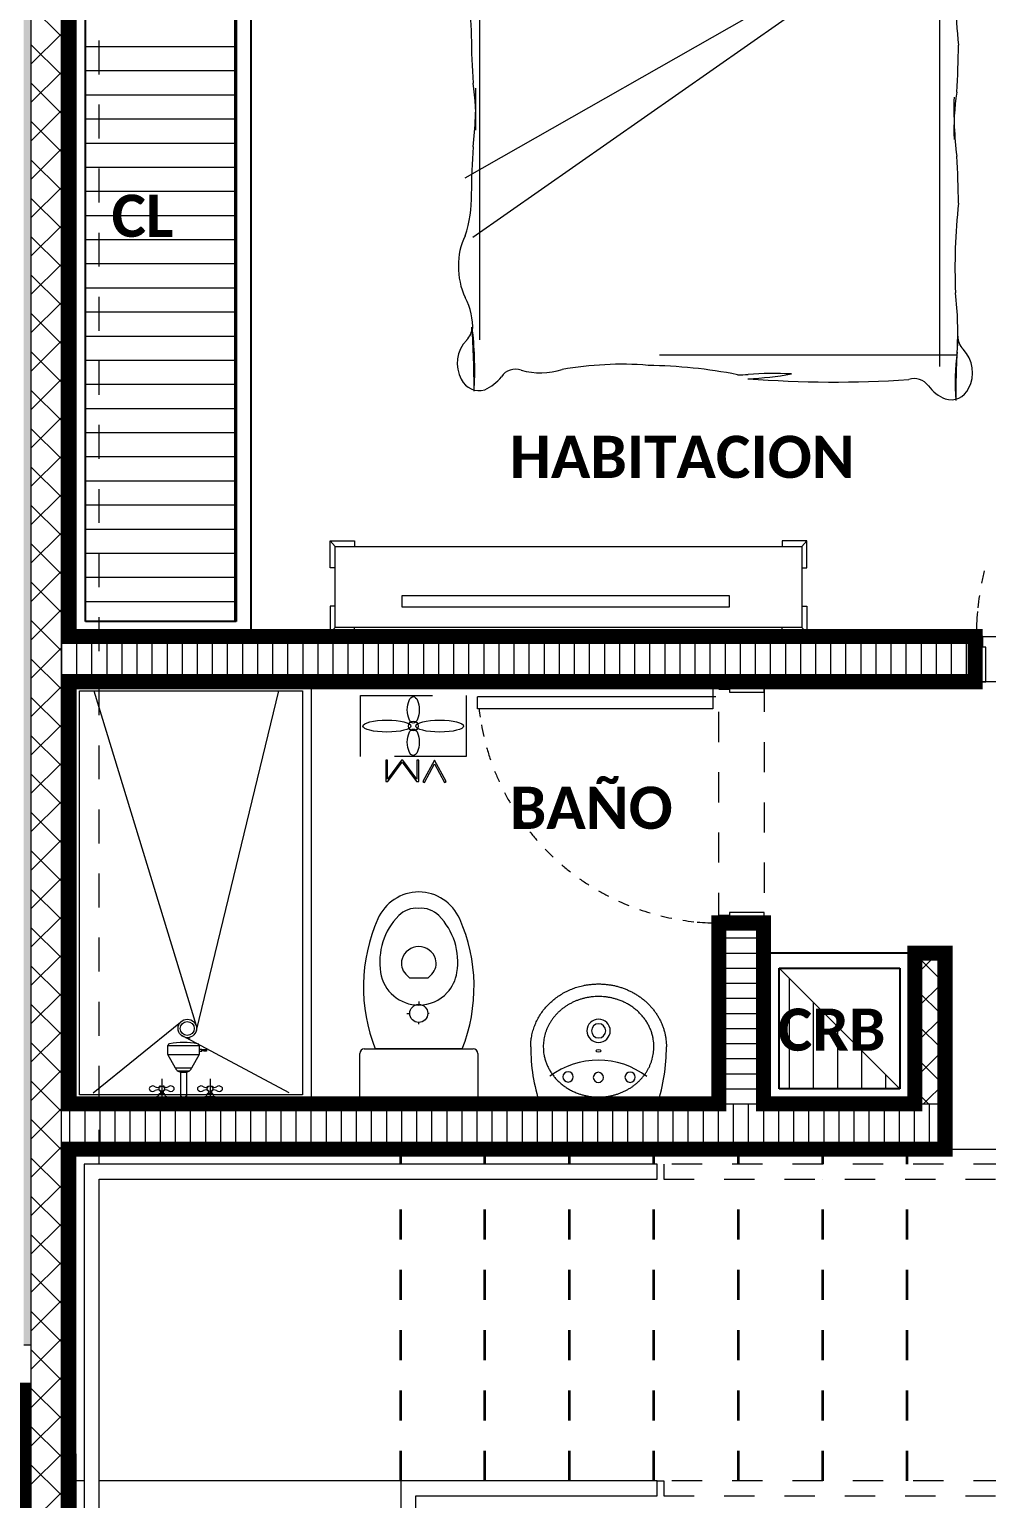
# Model space of a CAD drawing. Header units: metres. Extents: x -144 to 1000, y -717 to 29.
# Drawn here: x 746.02 to 749.193, y -554.123 to -549.251 of the extents above; entities that cross this region are included whole.
import ezdxf

# ---------------------------------------------------------------- set-up
doc = ezdxf.new("R2010")
doc.units = ezdxf.units.M
for name, pattern in [('Basculante', [0.11625, 0.075, -0.04125]), ('basculante modificado', [0.18, 0.1125, -0.0675]), ('Trazo', [0.45, 0.225, -0.225]), ('Trazo_2_', [0.47625, 0.238125, -0.238125])]:
    doc.linetypes.add(name, pattern=pattern)
doc.layers.get('0').update_dxf_attribs({"color": 1})
doc.layers.add('00-MEDICION', color=30, linetype='Continuous')
for name, color, linetype, lineweight in [('A-DETL', 1, 'Continuous', 9), ('A-DETL-GENF', 1, 'Continuous', 9), ('A-DETL-GENF-HDLN', 1, 'Trazo_2_', 9), ('A-DETL-THIN', 1, 'Continuous', 9), ('A-DOOR', 1, 'Continuous', 9), ('A-DOOR-FRAM', 1, 'Continuous', 9), ('A-DOOR-HDLN', 1, 'Trazo', 20), ('A-FLOR-OVHD', 7, 'Basculante', 9), ('A-GENM', 1, 'Continuous', 9), ('A-WALL', 4, 'Continuous', 9), ('G-ANNO-TEXT', 2, 'Continuous', 9), ('I-FURN', 2, 'Continuous', 9), ('P-SANR-FIXT', 1, 'Continuous', 9)]:
    doc.layers.add(name, color=color, linetype=linetype, lineweight=lineweight)
doc.layers.add('A-WALL-PATT', color=7, linetype='Continuous', lineweight=35, true_color=0x9c9c9c)
doc.styles.add('Calibri_B', font='calibrib.ttf', dxfattribs={"height": 0.165})

# ---------------------------------------------------------------- blocks, each defined once
blk = doc.blocks.new('F')
at = {"layer": 'A-WALL-PATT', "true_color": 0x747474}
h = blk.add_hatch(color=8, dxfattribs=at)
h.paths.add_polyline_path([(748.5591, -500.7694), (748.5841, -500.7694), (748.5841, -500.6694), (748.5591, -500.6694), (748.5591, -500.6944)])
h.paths.add_polyline_path([(748.5591, -499.6694), (748.5841, -499.6683), (748.5841, -499.3444), (748.5591, -499.3444), (748.5591, -499.6683)])
h.paths.add_polyline_path([(748.5591, -499.2444), (748.5841, -499.2444), (748.5841, -497.2694), (748.5591, -497.2694), (748.5591, -499.2194)])
h.paths.add_polyline_path([(748.5591, -497.1194), (748.5841, -497.1194), (748.5841, -492.1694), (748.5591, -492.1694), (748.5591, -496.6168)])
h.paths.add_polyline_path([(748.5841, -492.0194), (748.5841, -491.6197), (748.5591, -491.6197), (748.5591, -492.0194)])
at = {"layer": 'A-WALL-PATT', "lineweight": 5, "true_color": 0x747474}
h = blk.add_hatch(color=8, dxfattribs=at)
h.paths.add_polyline_path([(748.6841, -500.7694), (748.7091, -500.7694), (748.7091, -500.6694), (748.6341, -500.6694), (748.6341, -500.6944), (748.6841, -500.6944)])
h.paths.add_polyline_path([(748.6741, -499.6694), (748.7091, -499.6683), (748.7091, -496.4697), (748.6841, -496.4697), (748.6841, -499.6444), (748.6341, -499.6444), (748.6341, -499.6694)])
h.paths.add_polyline_path([(748.7091, -496.3197), (748.7091, -494.9197), (748.6841, -494.9197), (748.6841, -496.3197), (748.7072, -496.3197)])
h.paths.add_polyline_path([(748.7091, -494.7697), (748.7091, -491.7697), (748.6841, -491.7697), (748.6841, -494.7697), (748.6909, -494.7697)])
at = {"layer": 'A-DETL', "color": 7, "linetype": 'basculante modificado'}
blk.add_line((748.809, -500.7684), (748.809, -492.1694), dxfattribs=at)
at = {"layer": 'A-DETL', "color": 7}
for p, q in [((748.709, -496.4697), (752.6083, -496.4697)), ((748.759, -497.5696), (748.709, -497.5696)), ((749.8088, -497.5696), (748.809, -497.5696)), ((750.6594, -497.5696), (750.6814, -497.5696))]:
    blk.add_line(p, q, dxfattribs=at)
at = {"layer": 'A-DETL', "color": 7, "linetype": 'Basculante', "lineweight": 35}
for p, q in [((749.8088, -496.5196), (749.8088, -496.4697)), ((750.0883, -496.5196), (750.0883, -496.4697)), ((750.3683, -496.5196), (750.3683, -496.4697)), ((750.6483, -496.5196), (750.6483, -496.4697)), ((750.9283, -496.5196), (750.9283, -496.4697)), ((751.2083, -496.5196), (751.2083, -496.4697)), ((751.4883, -496.5196), (751.4883, -496.4697)), ((749.8088, -497.5696), (749.8088, -496.5696)), ((750.0883, -497.5696), (750.0883, -496.5696)), ((750.3683, -497.5696), (750.3683, -496.5696)), ((750.6483, -497.5696), (750.6483, -496.5696)), ((750.9283, -497.5696), (750.9283, -496.5696)), ((751.2083, -497.5696), (751.2083, -496.5696)), ((751.4883, -497.5696), (751.4883, -496.5696))]:
    blk.add_line(p, q, dxfattribs=at)
at = {"layer": 'A-DETL-GENF', "color": 251, "true_color": 0x535353}
for p, q in [((748.7635, -492.8135), (749.259, -492.8135)), ((748.7635, -492.8935), (749.259, -492.8935)), ((748.7635, -492.9735), (749.259, -492.9735)), ((748.7635, -493.0535), (749.259, -493.0535)), ((748.7635, -493.1335), (749.259, -493.1335)), ((748.7635, -493.2135), (749.259, -493.2135)), ((748.7635, -493.2935), (749.259, -493.2935)), ((748.7635, -493.3735), (749.259, -493.3735)), ((748.7635, -493.4535), (749.259, -493.4535)), ((748.7635, -493.5335), (749.259, -493.5335)), ((748.7635, -493.6135), (749.259, -493.6135)), ((748.7635, -493.6935), (749.259, -493.6935)), ((748.7635, -493.7735), (749.259, -493.7735)), ((748.7635, -493.8535), (749.259, -493.8535)), ((748.7635, -493.9335), (749.259, -493.9335)), ((748.7635, -494.0135), (749.259, -494.0135)), ((748.7635, -494.0935), (749.259, -494.0935)), ((748.7635, -494.1735), (749.259, -494.1735)), ((748.7635, -494.2535), (749.259, -494.2535)), ((748.7635, -494.3335), (749.259, -494.3335)), ((748.7635, -494.4135), (749.259, -494.4135)), ((748.7635, -494.4935), (749.259, -494.4935)), ((748.7635, -494.5735), (749.259, -494.5735)), ((748.7635, -494.6535), (749.259, -494.6535)), ((751.0977, -496.2697), (751.0977, -495.9039)), ((751.1777, -496.2697), (751.1777, -495.9839)), ((751.2577, -496.2697), (751.2577, -496.0639)), ((751.3377, -496.2697), (751.3377, -496.1439)), ((751.4177, -496.2697), (751.4177, -496.2239))]:
    blk.add_line(p, q, dxfattribs=at)
at = {"layer": 'A-DETL-GENF', "linetype": 'Basculante'}
for p, q in [((751.7135, -494.9197), (751.7135, -494.7697)), ((751.7135, -494.7697), (752.6135, -494.7697)), ((750.8635, -494.9197), (751.0135, -494.9197)), ((750.8635, -495.7197), (750.8635, -494.9197)), ((751.0135, -494.9197), (751.0135, -495.7197)), ((752.6135, -494.9197), (751.7135, -494.9197)), ((751.0135, -495.7197), (750.8635, -495.7197))]:
    blk.add_line(p, q, dxfattribs=at)
at = {"layer": 'A-DETL-GENF'}
for p, q in [((749.7651, -495.1804), (749.7594, -495.1804)), ((749.7594, -495.1804), (749.7594, -495.2511)), ((749.8115, -495.1804), (749.7651, -495.2433)), ((749.7651, -495.2433), (749.7651, -495.1804)), ((749.7665, -495.2511), (749.8139, -495.1868)), ((749.8164, -495.1804), (749.8115, -495.1804)), ((749.8139, -495.1868), (749.8614, -495.2511)), ((749.8628, -495.2433), (749.8164, -495.1804)), ((749.8685, -495.1804), (749.8628, -495.1804)), ((749.8628, -495.1804), (749.8628, -495.2433)), ((749.8685, -495.2511), (749.8685, -495.1804)), ((749.9209, -495.1804), (749.8824, -495.2511)), ((749.8874, -495.2538), (749.9209, -495.1924)), ((749.9594, -495.2511), (749.9209, -495.1804)), ((749.9209, -495.1924), (749.9544, -495.2538)), ((749.7594, -495.2511), (749.7665, -495.2511)), ((749.8614, -495.2511), (749.8685, -495.2511)), ((749.8824, -495.2511), (749.8874, -495.2538)), ((749.9544, -495.2538), (749.9594, -495.2511))]:
    blk.add_line(p, q, dxfattribs=at)
blk.add_circle((749.8507, -495.0667), 0.0159, dxfattribs=at)
for centre, major_axis, ratio in [((749.8507, -495.013), (0, -0.0438), 0.454545), ((749.7633, -495.0667), (0.0795, 0), 0.25), ((749.9381, -495.0667), (-0.0795, 0), 0.25), ((749.8507, -495.1204), (0, -0.0438), 0.454545)]:
    blk.add_ellipse(centre, major_axis=major_axis, ratio=ratio, dxfattribs=at)
at = {"layer": 'A-DETL-GENF-HDLN'}
for p, q in [((749.6759, -494.9651), (750.0259, -494.9651)), ((749.6759, -495.1679), (749.6759, -494.9651)), ((750.0259, -494.9651), (750.0259, -495.1679)), ((750.0259, -495.1679), (749.6759, -495.1679))]:
    blk.add_line(p, q, dxfattribs=at)
at = {"layer": 'A-DETL-THIN'}
for p, q in [((748.7635, -491.8197), (748.7635, -494.7197)), ((749.259, -494.7197), (749.259, -491.8197)), ((748.7635, -494.7197), (749.259, -494.7197)), ((751.4635, -496.2697), (751.0635, -495.8697)), ((751.0635, -495.8697), (751.0635, -496.2697)), ((751.0635, -496.2697), (751.4635, -496.2697)), ((750.6594, -496.5196), (748.759, -496.5196)), ((748.759, -496.5196), (748.759, -499.2384)), ((750.6594, -496.5696), (750.6594, -496.5196)), ((748.809, -499.2384), (748.809, -496.5696)), ((748.809, -496.5696), (750.6594, -496.5696)), ((750.6594, -497.5696), (749.8088, -497.5696)), ((749.8088, -497.5696), (749.8088, -499.2384)), ((750.6594, -497.6196), (750.6594, -497.5696)), ((749.8588, -499.2384), (749.8588, -497.6196)), ((749.8588, -497.6196), (750.6594, -497.6196))]:
    blk.add_line(p, q, dxfattribs=at)
at = {"layer": 'A-DOOR', "lineweight": 15}
for p, q in [((750.8435, -494.9347), (750.8435, -495.0097)), ((750.8535, -494.9347), (750.8435, -494.9347)), ((750.8535, -494.9197), (750.8535, -494.9347)), ((750.0635, -495.0097), (750.0635, -494.9697)), ((750.8535, -494.9697), (750.0635, -494.9697)), ((750.8435, -495.0097), (750.0635, -495.0097))]:
    blk.add_line(p, q, dxfattribs=at)
at = {"layer": 'A-DOOR'}
blk.add_line((750.8635, -494.9197), (751.0135, -494.9197), dxfattribs=at)
for centre, radius, start, end in [((752.612, -494.7676), 0.8947, 166.0919, 168.7462), ((752.612, -494.7676), 0.8947, 171.4009, 174.0571), ((752.612, -494.7676), 0.8947, 174.8602, 180), ((750.8635, -494.9197), 0.8, 186.4594, 188.45), ((750.8635, -494.9197), 0.8, 190.2582, 193.1511), ((750.8635, -494.9197), 0.8, 190.2582, 193.1511), ((750.8635, -494.9197), 0.8, 195.8316, 198.8857), ((750.8635, -494.9197), 0.8, 201.7283, 204.5549), ((750.8635, -494.9197), 0.8, 207.366, 210.1622), ((750.8635, -494.9197), 0.8, 212.9441, 215.7122), ((750.8635, -494.9197), 0.8, 218.4672, 221.2097), ((750.8635, -494.9197), 0.8, 223.9406, 226.6605), ((750.8635, -494.9197), 0.8, 229.3702, 232.0705), ((750.8635, -494.9197), 0.8, 234.7622, 237.4462), ((750.8635, -494.9197), 0.8, 240.1233, 242.7944), ((750.8635, -494.9197), 0.8, 245.4605, 248.1223), ((750.8635, -494.9197), 0.8, 250.7809, 253.4371), ((750.8635, -494.9197), 0.8, 256.0919, 258.7462), ((750.8635, -494.9197), 0.8, 261.4009, 264.0571), ((750.8635, -494.9197), 0.8, 264.8602, 270)]:
    blk.add_arc(centre, radius, start, end, dxfattribs=at)
at = {"layer": 'A-DOOR-FRAM', "lineweight": 15}
for p, q in [((751.7385, -494.7697), (751.7135, -494.7697)), ((751.7385, -494.8047), (751.7385, -494.7697)), ((751.7485, -494.8047), (751.7385, -494.8047)), ((751.7485, -494.9197), (751.7485, -494.8047)), ((750.8635, -494.9197), (750.8635, -494.9447)), ((750.8635, -494.9447), (750.8985, -494.9447)), ((750.8985, -494.9447), (750.8985, -494.9547)), ((750.8985, -494.9547), (751.0135, -494.9547)), ((751.0135, -494.9547), (751.0135, -494.9197)), ((751.7135, -494.9197), (751.7485, -494.9197)), ((751.0135, -495.6847), (750.8985, -495.6847)), ((750.8985, -495.6847), (750.8985, -495.6947)), ((751.0135, -495.7197), (751.0135, -495.6847)), ((750.8985, -495.6947), (750.8635, -495.6947)), ((750.8635, -495.6947), (750.8635, -495.7197))]:
    blk.add_line(p, q, dxfattribs=at)
at = {"layer": 'A-DOOR-HDLN'}
for p, q in [((751.7135, -494.9197), (751.7135, -494.7697)), ((751.0135, -495.7197), (750.8635, -495.7197))]:
    blk.add_line(p, q, dxfattribs=at)
at = {"layer": 'A-FLOR-OVHD'}
for p, q in [((750.6814, -496.5196), (750.6814, -496.5696)), ((752.6083, -496.5196), (750.6814, -496.5196)), ((750.6814, -496.5696), (752.6083, -496.5696)), ((752.6083, -497.5696), (750.6814, -497.5696)), ((750.6814, -497.5696), (750.6814, -497.6196)), ((750.6814, -497.6196), (752.6083, -497.6196))]:
    blk.add_line(p, q, dxfattribs=at)
at = {"layer": 'A-GENM', "lineweight": 25}
for p, q in [((748.7135, -491.7697), (748.7135, -494.7697)), ((749.3135, -494.7697), (749.3135, -491.7697)), ((748.7635, -494.7197), (748.7635, -491.8197)), ((749.2635, -491.8197), (749.2635, -494.7197)), ((749.2635, -494.7197), (748.7635, -494.7197)), ((748.7135, -494.7697), (749.3135, -494.7697)), ((751.5135, -495.8197), (751.0135, -495.8197)), ((751.0135, -495.8197), (751.0135, -496.3197)), ((751.5135, -496.3197), (751.5135, -495.8197)), ((751.0635, -496.2697), (751.0635, -495.8697)), ((751.0635, -495.8697), (751.4635, -495.8697)), ((751.4635, -495.8697), (751.4635, -496.2697)), ((751.4635, -496.2697), (751.0635, -496.2697)), ((751.0135, -496.3197), (751.5135, -496.3197))]:
    blk.add_line(p, q, dxfattribs=at)
at = {"layer": 'A-WALL'}
for p, q in [((748.5841, -499.2444), (748.5841, -491.6197)), ((748.6841, -499.6444), (748.6841, -491.6197)), ((748.7091, -494.7697), (748.6841, -494.7697)), ((748.7091, -494.9197), (748.6841, -494.9197)), ((748.7091, -496.3197), (748.6841, -496.3197)), ((751.5135, -496.3197), (751.6135, -496.3197)), ((748.7091, -496.4697), (748.6841, -496.4697)), ((748.5841, -497.1194), (748.5591, -497.1194)), ((748.5841, -497.2694), (748.5591, -497.2694))]:
    blk.add_line(p, q, dxfattribs=at)
at = {"layer": 'A-WALL', "lineweight": 35}
for p, q in [((748.7091, -494.7697), (748.7091, -491.7697)), ((751.7135, -494.7697), (748.7091, -494.7697)), ((751.7135, -494.9197), (751.7135, -494.7697)), ((748.7091, -496.3197), (748.7091, -494.9197)), ((748.7091, -494.9197), (751.7135, -494.9197)), ((750.8635, -495.7197), (750.8635, -496.3197)), ((751.0135, -495.7197), (750.8635, -495.7197)), ((751.0135, -496.3197), (751.0135, -495.7197)), ((751.6135, -495.8197), (751.5135, -495.8197)), ((751.5135, -495.8197), (751.5135, -496.3197)), ((751.6135, -496.4697), (751.6135, -495.8197)), ((750.8635, -496.3197), (748.7091, -496.3197)), ((751.5135, -496.3197), (751.0135, -496.3197)), ((748.7091, -499.6694), (748.7091, -496.4697)), ((748.7091, -496.4697), (751.6135, -496.4697))]:
    blk.add_line(p, q, dxfattribs=at)
at = {"layer": 'A-WALL-PATT', "color": 1, "lineweight": 5, "true_color": 0xff0000}
for p, q in [((748.6841, -492.7808), (748.5841, -492.6808)), ((748.5841, -492.8714), (748.6841, -492.7714)), ((748.6841, -492.908), (748.5841, -492.808)), ((748.5841, -492.9986), (748.6841, -492.8986)), ((748.6841, -493.0353), (748.5841, -492.9353)), ((748.5841, -493.1259), (748.6841, -493.0259)), ((748.6841, -493.1626), (748.5841, -493.0626)), ((748.5841, -493.2532), (748.6841, -493.1532)), ((748.6841, -493.2899), (748.5841, -493.1899)), ((748.5841, -493.3805), (748.6841, -493.2805)), ((748.6841, -493.4172), (748.5841, -493.3172)), ((748.5841, -493.5078), (748.6841, -493.4078)), ((748.6841, -493.5444), (748.5841, -493.4444)), ((748.5841, -493.635), (748.6841, -493.535)), ((748.6841, -493.6717), (748.5841, -493.5717)), ((748.5841, -493.7623), (748.6841, -493.6623)), ((748.6841, -493.799), (748.5841, -493.699)), ((748.5841, -493.8896), (748.6841, -493.7896)), ((748.6841, -493.9263), (748.5841, -493.8263)), ((748.5841, -494.0169), (748.6841, -493.9169)), ((748.6841, -494.0536), (748.5841, -493.9536)), ((748.5841, -494.1441), (748.6841, -494.0441)), ((748.6841, -494.1808), (748.5841, -494.0808)), ((748.5841, -494.2714), (748.6841, -494.1714)), ((748.6841, -494.3081), (748.5841, -494.2081)), ((748.5841, -494.3987), (748.6841, -494.2987)), ((748.6841, -494.4354), (748.5841, -494.3354)), ((748.5841, -494.526), (748.6841, -494.426)), ((748.6841, -494.5627), (748.5841, -494.4627)), ((748.5841, -494.6533), (748.6841, -494.5533)), ((748.6841, -494.69), (748.5841, -494.59)), ((748.5841, -494.7805), (748.6841, -494.6805)), ((748.6841, -494.8172), (748.5841, -494.7172)), ((748.5841, -494.9078), (748.6841, -494.8078)), ((748.6841, -494.9445), (748.5841, -494.8445)), ((748.5841, -495.0351), (748.6841, -494.9351)), ((748.6841, -495.0718), (748.5841, -494.9718)), ((748.5841, -495.1624), (748.6841, -495.0624)), ((748.6841, -495.1991), (748.5841, -495.0991)), ((748.5841, -495.2897), (748.6841, -495.1897)), ((748.6841, -495.3263), (748.5841, -495.2263)), ((748.5841, -495.4169), (748.6841, -495.3169)), ((748.6841, -495.4536), (748.5841, -495.3536)), ((748.5841, -495.5442), (748.6841, -495.4442)), ((748.6841, -495.5809), (748.5841, -495.4809)), ((748.5841, -495.6715), (748.6841, -495.5715)), ((748.6841, -495.7082), (748.5841, -495.6082)), ((748.5841, -495.7988), (748.6841, -495.6988)), ((748.6841, -495.8355), (748.5841, -495.7355)), ((748.5841, -495.9261), (748.6841, -495.8261)), ((748.6841, -495.9627), (748.5841, -495.8627)), ((748.5841, -496.0533), (748.6841, -495.9533)), ((748.6841, -496.09), (748.5841, -495.99)), ((748.5841, -496.1806), (748.6841, -496.0806)), ((748.6841, -496.2173), (748.5841, -496.1173)), ((748.5841, -496.3079), (748.6841, -496.2079)), ((748.6841, -496.3446), (748.5841, -496.2446)), ((748.5841, -496.4352), (748.6841, -496.3352)), ((748.6841, -496.4719), (748.5841, -496.3719)), ((748.5841, -496.5625), (748.6841, -496.4625)), ((748.6841, -496.5991), (748.5841, -496.4991)), ((748.5841, -496.6897), (748.6841, -496.5897)), ((748.6841, -496.7264), (748.5841, -496.6264)), ((748.5841, -496.817), (748.6841, -496.717)), ((748.6841, -496.8537), (748.5841, -496.7537)), ((748.5841, -496.9443), (748.6841, -496.8443)), ((748.6841, -496.981), (748.5841, -496.881)), ((748.5841, -497.0716), (748.6841, -496.9716)), ((748.6841, -497.1083), (748.5841, -497.0083)), ((748.5841, -497.1989), (748.6841, -497.0989)), ((748.6841, -497.2355), (748.5841, -497.1355)), ((748.5841, -497.3261), (748.6841, -497.2261)), ((748.6841, -497.3628), (748.5841, -497.2628)), ((748.5841, -497.4534), (748.6841, -497.3534)), ((748.6841, -497.4901), (748.5841, -497.3901)), ((748.5841, -497.5807), (748.6841, -497.4807)), ((748.6841, -497.6174), (748.5841, -497.5174)), ((748.5841, -497.708), (748.6841, -497.608))]:
    blk.add_line(p, q, dxfattribs=at)
at = {"layer": 'A-WALL-PATT', "color": 8, "lineweight": 5, "true_color": 0x727272}
for p, q in [((748.6841, -494.7697), (748.6841, -494.9197)), ((748.7341, -494.7697), (748.7341, -494.9197)), ((748.7841, -494.7697), (748.7841, -494.9197)), ((748.8341, -494.7697), (748.8341, -494.9197)), ((748.8841, -494.7697), (748.8841, -494.9197)), ((748.9341, -494.7697), (748.9341, -494.9197)), ((748.9841, -494.7697), (748.9841, -494.9197)), ((749.0341, -494.7697), (749.0341, -494.9197)), ((749.0841, -494.7697), (749.0841, -494.9197)), ((749.1341, -494.7697), (749.1341, -494.9197)), ((749.1841, -494.7697), (749.1841, -494.9197)), ((749.2341, -494.7697), (749.2341, -494.9197)), ((749.2841, -494.7697), (749.2841, -494.9197)), ((749.3341, -494.7697), (749.3341, -494.9197)), ((749.3841, -494.7697), (749.3841, -494.9197)), ((749.4341, -494.7697), (749.4341, -494.9197)), ((749.4841, -494.7697), (749.4841, -494.9197)), ((749.5341, -494.7697), (749.5341, -494.9197)), ((749.5841, -494.7697), (749.5841, -494.9197)), ((749.6341, -494.7697), (749.6341, -494.9197)), ((749.6841, -494.7697), (749.6841, -494.9197)), ((749.7341, -494.7697), (749.7341, -494.9197)), ((749.7841, -494.7697), (749.7841, -494.9197)), ((749.8341, -494.7697), (749.8341, -494.9197)), ((749.8841, -494.7697), (749.8841, -494.9197)), ((749.9341, -494.7697), (749.9341, -494.9197)), ((749.9841, -494.7697), (749.9841, -494.9197)), ((750.0341, -494.7697), (750.0341, -494.9197)), ((750.0841, -494.7697), (750.0841, -494.9197)), ((750.1341, -494.7697), (750.1341, -494.9197)), ((750.1841, -494.7697), (750.1841, -494.9197)), ((750.2341, -494.7697), (750.2341, -494.9197)), ((750.2841, -494.7697), (750.2841, -494.9197)), ((750.3341, -494.7697), (750.3341, -494.9197)), ((750.3841, -494.7697), (750.3841, -494.9197)), ((750.4341, -494.7697), (750.4341, -494.9197)), ((750.4841, -494.7697), (750.4841, -494.9197)), ((750.5341, -494.7697), (750.5341, -494.9197)), ((750.5841, -494.7697), (750.5841, -494.9197)), ((750.6341, -494.7697), (750.6341, -494.9197)), ((750.6841, -494.7697), (750.6841, -494.9197)), ((750.7341, -494.7697), (750.7341, -494.9197)), ((750.7841, -494.7697), (750.7841, -494.9197)), ((750.8341, -494.7697), (750.8341, -494.9197)), ((750.8841, -494.7697), (750.8841, -494.9197)), ((750.9341, -494.7697), (750.9341, -494.9197)), ((750.9841, -494.7697), (750.9841, -494.9197)), ((751.0341, -494.7697), (751.0341, -494.9197)), ((751.0841, -494.7697), (751.0841, -494.9197)), ((751.1341, -494.7697), (751.1341, -494.9197)), ((751.1841, -494.7697), (751.1841, -494.9197)), ((751.2341, -494.7697), (751.2341, -494.9197)), ((751.2841, -494.7697), (751.2841, -494.9197)), ((751.3341, -494.7697), (751.3341, -494.9197)), ((751.3841, -494.7697), (751.3841, -494.9197)), ((751.4341, -494.7697), (751.4341, -494.9197)), ((751.4841, -494.7697), (751.4841, -494.9197)), ((751.5341, -494.7697), (751.5341, -494.9197)), ((751.5841, -494.7697), (751.5841, -494.9197)), ((751.6341, -494.7697), (751.6341, -494.9197)), ((751.6841, -494.7697), (751.6841, -494.9197)), ((750.8635, -495.7695), (751.0135, -495.7695)), ((750.8635, -495.8195), (751.0135, -495.8195)), ((750.8635, -495.8695), (751.0135, -495.8695)), ((750.8635, -495.9195), (751.0135, -495.9195)), ((750.8635, -495.9695), (751.0135, -495.9695)), ((750.8635, -496.0195), (751.0135, -496.0195)), ((750.8635, -496.0695), (751.0135, -496.0695)), ((750.8635, -496.1195), (751.0135, -496.1195)), ((750.8635, -496.1695), (751.0135, -496.1695)), ((750.8635, -496.2195), (751.0135, -496.2195)), ((750.8635, -496.2695), (751.0135, -496.2695)), ((748.7113, -496.3197), (748.7113, -496.4697)), ((748.7613, -496.3197), (748.7613, -496.4697)), ((748.8113, -496.3197), (748.8113, -496.4697)), ((748.8613, -496.3197), (748.8613, -496.4697)), ((748.9113, -496.3197), (748.9113, -496.4697)), ((748.9613, -496.3197), (748.9613, -496.4697)), ((749.0113, -496.3197), (749.0113, -496.4697)), ((749.0613, -496.3197), (749.0613, -496.4697)), ((749.1113, -496.3197), (749.1113, -496.4697)), ((749.1613, -496.3197), (749.1613, -496.4697)), ((749.2113, -496.3197), (749.2113, -496.4697)), ((749.2613, -496.3197), (749.2613, -496.4697)), ((749.3113, -496.3197), (749.3113, -496.4697)), ((749.3613, -496.3197), (749.3613, -496.4697)), ((749.4113, -496.3197), (749.4113, -496.4697)), ((749.4613, -496.3197), (749.4613, -496.4697)), ((749.5113, -496.3197), (749.5113, -496.4697)), ((749.5613, -496.3197), (749.5613, -496.4697)), ((749.6113, -496.3197), (749.6113, -496.4697)), ((749.6613, -496.3197), (749.6613, -496.4697)), ((749.7113, -496.3197), (749.7113, -496.4697)), ((749.7613, -496.3197), (749.7613, -496.4697)), ((749.8113, -496.3197), (749.8113, -496.4697)), ((749.8613, -496.3197), (749.8613, -496.4697)), ((749.9113, -496.3197), (749.9113, -496.4697)), ((749.9613, -496.3197), (749.9613, -496.4697)), ((750.0113, -496.3197), (750.0113, -496.4697)), ((750.0613, -496.3197), (750.0613, -496.4697)), ((750.1113, -496.3197), (750.1113, -496.4697)), ((750.1613, -496.3197), (750.1613, -496.4697)), ((750.2113, -496.3197), (750.2113, -496.4697)), ((750.2613, -496.3197), (750.2613, -496.4697)), ((750.3113, -496.3197), (750.3113, -496.4697)), ((750.3613, -496.3197), (750.3613, -496.4697)), ((750.4113, -496.3197), (750.4113, -496.4697)), ((750.4613, -496.3197), (750.4613, -496.4697)), ((750.5113, -496.3197), (750.5113, -496.4697)), ((750.5613, -496.3197), (750.5613, -496.4697)), ((750.6113, -496.3197), (750.6113, -496.4697)), ((750.6613, -496.3197), (750.6613, -496.4697)), ((750.7113, -496.3197), (750.7113, -496.4697)), ((750.7613, -496.3197), (750.7613, -496.4697)), ((750.8113, -496.3197), (750.8113, -496.4697)), ((750.8613, -496.3197), (750.8613, -496.4697)), ((750.8635, -496.3195), (751.0135, -496.3195)), ((750.9113, -496.3197), (750.9113, -496.4697)), ((750.9613, -496.3197), (750.9613, -496.4697)), ((751.0113, -496.3197), (751.0113, -496.4697)), ((751.0613, -496.3197), (751.0613, -496.4697)), ((751.1113, -496.3197), (751.1113, -496.4697)), ((751.1613, -496.3197), (751.1613, -496.4697)), ((751.2113, -496.3197), (751.2113, -496.4697)), ((751.2613, -496.3197), (751.2613, -496.4697)), ((751.3113, -496.3197), (751.3113, -496.4697)), ((751.3613, -496.3197), (751.3613, -496.4697)), ((751.4113, -496.3197), (751.4113, -496.4697)), ((751.4613, -496.3197), (751.4613, -496.4697)), ((751.5113, -496.3197), (751.5113, -496.4697)), ((751.5613, -496.3197), (751.5613, -496.4697)), ((751.6113, -496.3197), (751.6113, -496.4697))]:
    blk.add_line(p, q, dxfattribs=at)
at = {"layer": 'A-WALL-PATT', "color": 8, "lineweight": 5, "true_color": 0x747474}
for p, q in [((751.5135, -495.8958), (751.5897, -495.8197)), ((751.6135, -495.9223), (751.5135, -495.8223)), ((751.5135, -496.009), (751.6135, -495.909)), ((751.6135, -496.0354), (751.5135, -495.9354)), ((751.5135, -496.1221), (751.6135, -496.0221)), ((751.6135, -496.1485), (751.5135, -496.0485)), ((751.5135, -496.2352), (751.6135, -496.1352)), ((751.6135, -496.2617), (751.5135, -496.1617)), ((751.5583, -496.3197), (751.5135, -496.2748)), ((751.5422, -496.3197), (751.6135, -496.2484))]:
    blk.add_line(p, q, dxfattribs=at)
at = {"layer": 'I-FURN'}
for p, q in [((750.0704, -491.8404), (750.0704, -493.7864)), ((751.5954, -491.8453), (751.5954, -493.8751)), ((751.5954, -492.3539), (750.0216, -493.2503)), ((751.5954, -492.3639), (750.0485, -493.4473)), ((751.6505, -493.837), (750.6665, -493.837)), ((749.5745, -494.4523), (749.656, -494.4523)), ((749.5745, -494.5418), (749.5745, -494.4523)), ((749.5745, -494.4523), (749.5915, -494.4709)), ((749.5915, -494.4709), (751.1383, -494.4709)), ((749.5915, -494.74), (749.5915, -494.4709)), ((749.656, -494.4523), (749.656, -494.4709)), ((751.0738, -494.4523), (751.0738, -494.4709)), ((751.1553, -494.4523), (751.0738, -494.4523)), ((751.1553, -494.4523), (751.1383, -494.4709)), ((751.1383, -494.4709), (751.1383, -494.74)), ((751.1553, -494.5418), (751.1553, -494.4523)), ((749.5915, -494.5418), (749.5745, -494.5418)), ((751.1383, -494.5418), (751.1553, -494.5418)), ((749.8134, -494.6336), (750.8974, -494.6336)), ((749.8134, -494.6728), (749.8134, -494.6336)), ((750.8974, -494.6336), (750.8974, -494.6728)), ((749.5745, -494.6691), (749.5745, -494.7587)), ((749.5915, -494.6691), (749.5745, -494.6691)), ((750.8974, -494.6728), (749.8134, -494.6728)), ((751.1383, -494.6691), (751.1553, -494.6691)), ((751.1553, -494.6691), (751.1553, -494.7587)), ((749.5745, -494.7587), (749.5915, -494.74)), ((749.5745, -494.7587), (749.656, -494.7587)), ((751.1383, -494.74), (749.5915, -494.74)), ((749.656, -494.7587), (749.656, -494.74)), ((751.0738, -494.7587), (751.0738, -494.74)), ((751.1553, -494.7587), (751.0738, -494.7587)), ((751.1553, -494.7587), (751.1383, -494.74))]:
    blk.add_line(p, q, dxfattribs=at)
for centre, radius, start, end in [((753.6284, -492.5945), 1.9819, 177.5987, 186.2011), ((749.6728, -492.7631), 0.3706, 357.672, 19.3936), ((752.4168, -492.7678), 2.3738, 180.2505, 184.0312), ((749.2843, -492.7982), 2.3738, 355.9688, 359.7495), ((749.1804, -493.0617), 0.8777, 358.077, 8.3227), ((748.6923, -492.9879), 1.3659, 353.3302, 1.5425), ((752.5207, -493.0922), 0.8777, 171.6773, 181.923), ((753.0089, -493.0184), 1.3659, 178.4575, 186.6698), ((752.4168, -493.3135), 2.3738, 175.9688, 179.7495), ((749.2843, -493.3439), 2.3738, 0.2505, 4.0312), ((749.6728, -493.3181), 0.3706, 340.6064, 2.328), ((753.6284, -493.5476), 1.9819, 173.7989, 182.4013), ((750.2009, -493.532), 0.2003, 153.047, 182.6492), ((750.2197, -493.549), 0.219, 177.9632, 206.1276), ((750.5642, -493.7597), 1.0916, 356.4465, 6.7909), ((749.8293, -493.7461), 0.2183, 357.1562, 27.4576), ((750.1068, -493.8639), 0.1105, 135.7841, 208.7213), ((749.988, -493.7454), 0.0572, 313.7565, 1.4444), ((746.869, -493.9553), 3.1832, 359.9735, 3.8056), ((748.844, -493.886), 1.2103, 356.6495, 6.12), ((754.8322, -493.9857), 3.1832, 176.1944, 180.0265), ((751.7132, -493.7759), 0.0572, 178.5556, 226.2435), ((752.4223, -493.9306), 0.7754, 172.3521, 184.1859), ((751.5944, -493.8943), 0.1105, 331.2787, 44.2159), ((750.1892, -493.9398), 0.0559, 70.2311, 145.8644), ((750.2718, -493.6494), 0.2462, 254.9987, 287.1808), ((750.5228, -494.8413), 0.9731, 92.2076, 100.5557), ((750.5434, -494.8413), 0.9742, 84.9526, 93.4165), ((750.6047, -495.5485), 1.6778, 78.9775, 89.1654), ((750.0684, -493.8901), 0.0644, 204.6552, 287.0582), ((750.0293, -493.8195), 0.1443, 293.7061, 321.956), ((750.9349, -493.054), 0.8477, 269.3603, 271.7242), ((750.922, -492.9002), 1.0156, 272.1601, 280.3315), ((751.2446, -490.2431), 3.683, 265.5733, 273.8684), ((751.0461, -494.8718), 0.9742, 86.5835, 95.0474), ((751.512, -493.9703), 0.0559, 34.1356, 109.7689), ((751.6719, -493.85), 0.1443, 218.044, 246.2939), ((751.6328, -493.9205), 0.0644, 252.9418, 335.3448)]:
    blk.add_arc(centre, radius, start, end, dxfattribs=at)
at = {"layer": 'P-SANR-FIXT'}
for p, q in [((748.7135, -494.9197), (748.7135, -496.3197)), ((748.7435, -496.2897), (748.7435, -494.9497)), ((748.7435, -494.9497), (749.4835, -494.9497)), ((748.791, -494.9497), (749.1304, -496.0599)), ((749.4034, -494.9497), (749.1311, -496.0766)), ((749.4835, -494.9497), (749.4835, -496.2897)), ((749.5135, -496.3197), (749.5135, -494.9197)), ((749.8257, -495.8891), (749.838, -495.9014)), ((749.838, -495.9014), (749.8996, -495.9014)), ((749.8996, -495.9014), (749.9119, -495.8891)), ((749.8688, -495.9797), (749.8688, -495.9897)), ((749.8288, -496.0197), (749.8388, -496.0197)), ((749.9038, -496.0197), (749.8988, -496.0197)), ((748.7891, -496.2833), (749.0784, -496.049)), ((749.8688, -496.0547), (749.8688, -496.0497)), ((749.0369, -496.1258), (749.1409, -496.1258)), ((749.0369, -496.1562), (749.0369, -496.1258)), ((749.439, -496.2826), (749.0805, -496.092)), ((749.0966, -496.1006), (749.1104, -496.1006)), ((749.1409, -496.1258), (749.1409, -496.1562)), ((749.0369, -496.1562), (749.1409, -496.1562)), ((749.0622, -496.2012), (749.0369, -496.1562)), ((749.1409, -496.1562), (749.1155, -496.2012)), ((749.1497, -496.139), (749.1409, -496.139)), ((749.1409, -496.1449), (749.1497, -496.1449)), ((749.1497, -496.1449), (749.1497, -496.139)), ((749.1566, -496.1406), (749.1497, -496.1406)), ((749.1566, -496.1433), (749.1497, -496.1433)), ((749.1566, -496.139), (749.1654, -496.139)), ((749.1566, -496.1449), (749.1566, -496.139)), ((749.1654, -496.1449), (749.1566, -496.1449)), ((749.1654, -496.139), (749.1654, -496.1449)), ((749.6733, -496.3047), (749.6733, -496.1524)), ((749.6883, -496.1374), (749.8688, -496.1374)), ((750.0128, -496.1374), (749.7248, -496.1374)), ((749.8688, -496.1374), (750.0492, -496.1374)), ((750.0642, -496.1524), (750.0642, -496.3047)), ((749.1155, -496.2012), (749.0622, -496.2012)), ((749.0707, -496.2109), (749.0787, -496.2147)), ((749.1071, -496.2109), (749.0707, -496.2109)), ((749.0787, -496.2147), (749.0983, -496.2147)), ((749.0787, -496.2147), (749.0787, -496.2922)), ((749.0983, -496.2147), (749.0983, -496.2922)), ((749.0991, -496.2147), (749.1071, -496.2109)), ((749.009, -496.2613), (749.009, -496.2636)), ((749.0121, -496.2613), (749.009, -496.2613)), ((749.0167, -496.2363), (749.0167, -496.3197)), ((749.0244, -496.2613), (749.0213, -496.2613)), ((749.0244, -496.2636), (749.0244, -496.2613)), ((749.169, -496.2613), (749.1721, -496.2613)), ((749.169, -496.2636), (749.169, -496.2613)), ((749.1767, -496.2363), (749.1767, -496.3197)), ((749.1813, -496.2613), (749.1844, -496.2613)), ((749.1844, -496.2613), (749.1844, -496.2636)), ((749.4835, -496.2897), (748.7435, -496.2897)), ((748.9945, -496.3123), (748.993, -496.3197)), ((748.9989, -496.2975), (748.9961, -496.3107)), ((748.9961, -496.3107), (749.0372, -496.3107)), ((749.0005, -496.2959), (749.0329, -496.2959)), ((749.0087, -496.2856), (749.0247, -496.2856)), ((749.0122, -496.2788), (749.0122, -496.2856)), ((749.0211, -496.2788), (749.0211, -496.2856)), ((749.0372, -496.3107), (749.0345, -496.2975)), ((749.0403, -496.3197), (749.0388, -496.3123)), ((749.0667, -496.3117), (749.0667, -496.3197)), ((749.1103, -496.3117), (749.0667, -496.3117)), ((749.0787, -496.2922), (749.0787, -496.3117)), ((749.0983, -496.2922), (749.0983, -496.3117)), ((749.1103, -496.3197), (749.1103, -496.3117)), ((749.153, -496.3197), (749.1545, -496.3123)), ((749.1561, -496.3107), (749.1589, -496.2975)), ((749.1972, -496.3107), (749.1561, -496.3107)), ((749.1929, -496.2959), (749.1605, -496.2959)), ((749.1847, -496.2856), (749.1687, -496.2856)), ((749.1722, -496.2788), (749.1722, -496.2856)), ((749.1811, -496.2788), (749.1811, -496.2856)), ((749.1945, -496.2975), (749.1972, -496.3107)), ((749.1988, -496.3123), (749.2003, -496.3197))]:
    blk.add_line(p, q, dxfattribs=at)
for centre, radius in [((749.8688, -496.0197), 0.03), ((749.1013, -496.0694), 0.0307), ((749.1013, -496.0694), 0.0231), ((749.0167, -496.2691), 0.00903), ((749.1767, -496.2691), 0.00903)]:
    blk.add_circle(centre, radius, dxfattribs=at)
for centre, radius, start, end in [((749.8702, -495.7667), 0.15, 90.5311, 156.2031), ((749.8674, -495.7667), 0.15, 23.7969, 89.4689), ((749.8605, -495.7525), 0.0816, 84.1645, 135.6026), ((749.8771, -495.7525), 0.0816, 44.3974, 95.8355), ((750.2438, -495.9315), 0.5584, 156.2031, 201.6409), ((749.9593, -495.8493), 0.2199, 135.6026, 189.0939), ((749.7783, -495.8493), 0.2199, 350.9061, 44.3974), ((749.4937, -495.9315), 0.5584, 338.3591, 23.7969), ((749.8688, -495.8561), 0.0581, 17.1829, 162.8135), ((749.8688, -495.8638), 0.1282, 189.0939, 270.0015), ((749.861, -495.8537), 0.05, 162.8135, 225), ((749.8765, -495.8537), 0.05, 315, 17.1829), ((749.8688, -495.8638), 0.1282, 317.5547, 350.9061), ((749.8688, -495.8638), 0.1282, 269.9985, 317.5547), ((750.465, -496.0773), 0.0386, 0, 180), ((750.465, -496.0773), 0.0386, 180, 0), ((750.465, -496.0773), 0.0235, 0, 180), ((750.465, -496.0773), 0.0235, 180, 0), ((749.0425, -496.1258), 0.0056, 90, 180), ((749.0889, -496.3873), 0.2711, 80.1458, 99.8542), ((749.1353, -496.1258), 0.0056, 0, 90), ((749.6883, -496.1524), 0.015, 90, 180), ((750.0492, -496.1524), 0.015, 0, 90), ((750.8541, -496.13), 0.6142, 180.0171, 197.9829), ((750.4634, -496.4412), 0.2666, 52.677, 126.9121), ((750.0758, -496.13), 0.6142, 342.0171, 359.9829), ((749.0775, -496.1965), 0.016, 197.4252, 244.6915), ((749.1003, -496.1965), 0.016, 295.3085, 342.5748), ((750.3637, -496.2302), 0.017, 0, 180), ((750.4642, -496.2317), 0.0168, 90, 270), ((750.4642, -496.2317), 0.0168, 270, 90), ((750.5693, -496.2312), 0.017, 0, 180), ((748.9811, -496.2691), 0.00597, 127.4869, 232.5131), ((748.987, -496.2728), 0.0127, 49.3875, 138.7213), ((748.987, -496.2655), 0.0127, 221.2787, 310.6125), ((749.0026, -496.2491), 0.0158, 242.3266, 293.7716), ((749.0021, -496.2866), 0.0133, 46.8648, 120.7592), ((749.0313, -496.2866), 0.0133, 59.2408, 133.1352), ((749.0307, -496.2491), 0.0158, 246.2284, 297.6734), ((749.0463, -496.2728), 0.0127, 41.2787, 130.6125), ((749.0463, -496.2655), 0.0127, 229.3875, 318.7213), ((749.0522, -496.2691), 0.00597, 307.4869, 52.5131), ((749.1411, -496.2691), 0.00597, 127.4869, 232.5131), ((749.147, -496.2728), 0.0127, 49.3875, 138.7213), ((749.147, -496.2655), 0.0127, 221.2787, 310.6125), ((749.1626, -496.2491), 0.0158, 242.3266, 293.7716), ((749.1621, -496.2866), 0.0133, 46.8648, 120.7592), ((749.1913, -496.2866), 0.0133, 59.2408, 133.1352), ((749.1907, -496.2491), 0.0158, 246.2284, 297.6734), ((749.2063, -496.2728), 0.0127, 41.2787, 130.6125), ((749.2063, -496.2655), 0.0127, 229.3875, 318.7213), ((749.2122, -496.2691), 0.00597, 307.4869, 52.5131), ((750.3637, -496.2302), 0.017, 180, 0), ((750.5693, -496.2312), 0.017, 180, 0), ((748.9961, -496.3123), 0.0016, 90, 180), ((749.0005, -496.2975), 0.0016, 90, 180), ((748.9977, -496.287), 0.00934, 287.0259, 358.5579), ((749.0087, -496.2872), 0.0016, 90, 180), ((749.0098, -496.2788), 0.0024, 0, 54.6965), ((749.0235, -496.2788), 0.0024, 125.3035, 180), ((749.0247, -496.2872), 0.0016, 360, 90), ((749.0356, -496.287), 0.00934, 181.4421, 252.9741), ((749.0329, -496.2975), 0.0016, 360, 90), ((749.0372, -496.3123), 0.0016, 0, 90), ((749.0885, -496.286), 0.0116, 212.372, 327.628), ((749.1561, -496.3123), 0.0016, 90, 180), ((749.1605, -496.2975), 0.0016, 90, 180), ((749.1577, -496.287), 0.00934, 287.0259, 358.5579), ((749.1687, -496.2872), 0.0016, 90, 180), ((749.1698, -496.2788), 0.0024, 0, 54.6965), ((749.1835, -496.2788), 0.0024, 125.3035, 180), ((749.1847, -496.2872), 0.0016, 0, 90), ((749.1956, -496.287), 0.00934, 181.4421, 252.9741), ((749.1929, -496.2975), 0.0016, 360, 90), ((749.1972, -496.3123), 0.0016, 0, 90), ((749.6883, -496.3047), 0.015, 180, 270), ((750.0492, -496.3047), 0.015, 270, 0)]:
    blk.add_arc(centre, radius, start, end, dxfattribs=at)
for major_axis in [(-0.00908, 0), (0.00908, 0)]:
    blk.add_ellipse((750.4645, -496.1436), major_axis=major_axis, ratio=0.332108, start_param=3.141593, end_param=6.283185, dxfattribs=at)
for points, knots in [([(750.24, -496.1302), (750.24, -496.1242), (750.2406, -496.1121), (750.243, -496.0945), (750.2471, -496.0772), (750.2528, -496.0601), (750.26, -496.0436), (750.2686, -496.0279), (750.2788, -496.0128), (750.2901, -495.9987), (750.3026, -495.9856), (750.3164, -495.9734), (750.331, -495.9625), (750.3466, -495.9527), (750.3631, -495.9442), (750.38, -495.9371), (750.3947, -495.9322), (750.4067, -495.9289), (750.4167, -495.9267), (750.4278, -495.9246), (750.4402, -495.9231), (750.4526, -495.9221), (750.465, -495.9218), (750.4773, -495.9221), (750.4898, -495.9231), (750.5021, -495.9246), (750.5143, -495.9268), (750.5263, -495.9297), (750.5382, -495.9331), (750.5499, -495.9372), (750.5613, -495.9418), (750.5724, -495.947), (750.5832, -495.9528), (750.5938, -495.9592), (750.6038, -495.9661), (750.6134, -495.9735), (750.6227, -495.9815), (750.6315, -495.9899), (750.6397, -495.9988), (750.6474, -496.008), (750.6546, -496.0178), (750.6612, -496.028), (750.6671, -496.0384), (750.6723, -496.0491), (750.677, -496.0602), (750.681, -496.0715), (750.6842, -496.083), (750.6867, -496.0945), (750.6892, -496.1102), (750.6899, -496.1221), (750.69, -496.1302)], [-1, -1, -1, -1, -0.973214, -0.946429, -0.919643, -0.892857, -0.866071, -0.839286, -0.8125, -0.785714, -0.758929, -0.732143, -0.705357, -0.678571, -0.651786, -0.625, -0.598214, -0.584821, -0.571429, -0.553571, -0.535714, -0.517857, -0.5, -0.482143, -0.464286, -0.446429, -0.428571, -0.410714, -0.392857, -0.375, -0.357143, -0.339286, -0.321429, -0.303571, -0.285714, -0.267857, -0.25, -0.232143, -0.214286, -0.196429, -0.178571, -0.160714, -0.142857, -0.125, -0.107143, -0.089286, -0.071429, -0.053571, -0.035714, 0, 0, 0, 0]), ([(750.6483, -496.1302), (750.6483, -496.1217), (750.6472, -496.1091), (750.6438, -496.0927), (750.6402, -496.0807), (750.6355, -496.0687), (750.6299, -496.0571), (750.6235, -496.0462), (750.616, -496.0355), (750.6076, -496.0253), (750.5986, -496.0159), (750.5887, -496.0071), (750.5781, -495.9989), (750.567, -495.9915), (750.5551, -495.9849), (750.5427, -495.9791), (750.5309, -495.9746), (750.5196, -495.971), (750.5089, -495.9683), (750.498, -495.9662), (750.4871, -495.9647), (750.4761, -495.9638), (750.465, -495.9635), (750.4538, -495.9638), (750.4429, -495.9647), (750.432, -495.9662), (750.4211, -495.9683), (750.4103, -495.971), (750.3999, -495.9743), (750.3897, -495.9781), (750.3797, -495.9826), (750.37, -495.9875), (750.3608, -495.993), (750.3519, -495.9989), (750.3433, -496.0054), (750.3352, -496.0123), (750.3277, -496.0196), (750.3206, -496.0273), (750.314, -496.0355), (750.308, -496.044), (750.3025, -496.0527), (750.2977, -496.0617), (750.2935, -496.0711), (750.2898, -496.0807), (750.2868, -496.0903), (750.2846, -496.1001), (750.2823, -496.1133), (750.2817, -496.1234), (750.2816, -496.1302)], [-1, -1, -1, -1, -0.951923, -0.927885, -0.903846, -0.879808, -0.855769, -0.831731, -0.807692, -0.783654, -0.759615, -0.735577, -0.711538, -0.6875, -0.663462, -0.639423, -0.615385, -0.596154, -0.576923, -0.557692, -0.538462, -0.519231, -0.5, -0.480769, -0.461538, -0.442308, -0.423077, -0.403846, -0.384615, -0.365385, -0.346154, -0.326923, -0.307692, -0.288462, -0.269231, -0.25, -0.230769, -0.211538, -0.192308, -0.173077, -0.153846, -0.134615, -0.115385, -0.096154, -0.076923, -0.057692, -0.038462, 0, 0, 0, 0]), ([(750.2816, -496.1302), (750.2817, -496.1388), (750.2827, -496.1514), (750.2862, -496.1677), (750.2898, -496.1798), (750.2944, -496.1917), (750.3, -496.2033), (750.3065, -496.2143), (750.314, -496.225), (750.3223, -496.2351), (750.3313, -496.2445), (750.3412, -496.2534), (750.3519, -496.2616), (750.363, -496.2689), (750.3748, -496.2755), (750.3872, -496.2813), (750.399, -496.2859), (750.4103, -496.2894), (750.4211, -496.2921), (750.432, -496.2943), (750.4429, -496.2958), (750.4538, -496.2967), (750.465, -496.297), (750.4761, -496.2967), (750.4871, -496.2958), (750.498, -496.2943), (750.5089, -496.2921), (750.5196, -496.2894), (750.53, -496.2862), (750.5402, -496.2823), (750.5502, -496.2779), (750.5599, -496.2729), (750.5692, -496.2675), (750.578, -496.2615), (750.5866, -496.255), (750.5947, -496.2481), (750.6023, -496.2408), (750.6093, -496.2331), (750.6159, -496.225), (750.622, -496.2165), (750.6274, -496.2077), (750.6322, -496.1987), (750.6365, -496.1894), (750.6401, -496.1798), (750.6431, -496.1701), (750.6454, -496.1604), (750.6476, -496.1472), (750.6483, -496.1371), (750.6483, -496.1302)], [-1, -1, -1, -1, -0.951923, -0.927885, -0.903846, -0.879808, -0.855769, -0.831731, -0.807692, -0.783654, -0.759615, -0.735577, -0.711538, -0.6875, -0.663462, -0.639423, -0.615385, -0.596154, -0.576923, -0.557692, -0.538462, -0.519231, -0.5, -0.480769, -0.461538, -0.442308, -0.423077, -0.403846, -0.384615, -0.365385, -0.346154, -0.326923, -0.307692, -0.288462, -0.269231, -0.25, -0.230769, -0.211538, -0.192308, -0.173077, -0.153846, -0.134615, -0.115385, -0.096154, -0.076923, -0.057692, -0.038462, 0, 0, 0, 0])]:
    blk.add_open_spline(points, degree=3, knots=knots, dxfattribs=at)
at = {"layer": 'G-ANNO-TEXT', "style": 'Calibri_B'}
for s, p in [('CL', (748.8501, -493.4448)), ('HABITACION', (750.1706, -494.2442)), ('BAÑO', (750.1706, -495.4078)), ('CRB', (751.059, -496.1434))]:
    blk.add_text(s, height=0.14, dxfattribs=at).set_placement(p)

msp = doc.modelspace()

# ---------------------------------------------------------------- linework, layer by layer
at = {"layer": '00-MEDICION', "const_width": 0.05}
msp.add_lwpolyline([(746.0008, -556.164), (746.1508, -556.164), (746.1507, -552.9643), (749.0551, -552.9643), (749.0551, -552.3143), (748.9551, -552.3143), (748.9551, -552.8143), (748.453, -552.8143), (748.453, -552.2143), (748.3051, -552.2143), (748.3051, -552.8143), (746.1508, -552.8143), (746.1508, -551.4143), (749.1551, -551.4143), (749.1551, -551.2643), (746.1508, -551.2643), (746.1508, -548.2643)], dxfattribs=at)
at = {"layer": '00-MEDICION', "color": 5, "const_width": 0.05}
msp.add_lwpolyline([(741.4504, -557.413), (741.4504, -555.864), (744.8007, -555.864), (744.8007, -555.714), (744.5008, -555.7134), (744.5008, -554.564), (744.4008, -554.564), (744.4008, -555.714), (743.4008, -555.714), (743.4004, -553.764), (746.0008, -553.764), (746.0008, -555.714), (745.8007, -555.714), (745.8007, -555.864), (746.0008, -555.864), (746.0008, -557.263), (742.8506, -557.263), (742.8506, -557.413), (741.4504, -557.413)], dxfattribs=at)

# ---------------------------------------------------------------- block references
at = {"color": 3}
msp.add_blockref('F', (-2.5583, -56.4946), dxfattribs=at)

doc.saveas('drawing.dxf')
